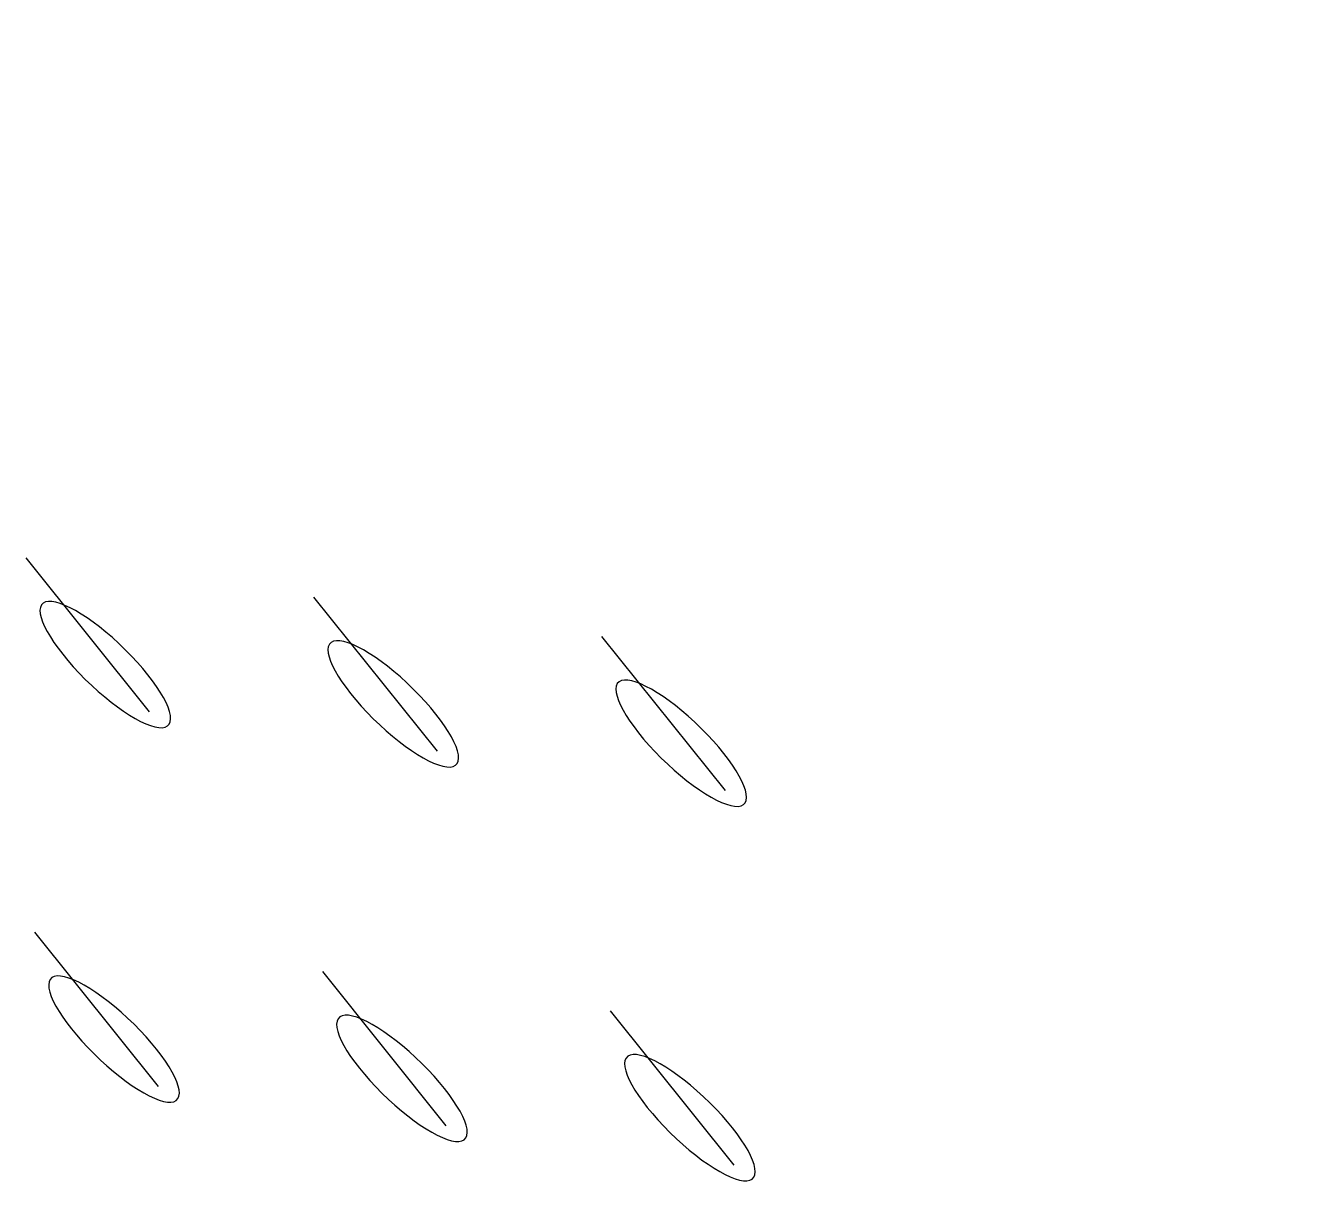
# Model space of a CAD drawing. Header units: inches. Extents: x -39.9 to 46.1, y -44 to 33.7.
import ezdxf

# ---------------------------------------------------------------- set-up
doc = ezdxf.new("R2010")
doc.units = ezdxf.units.IN
doc.layers.add('Inherited', color=7, linetype='Continuous')

# ---------------------------------------------------------------- blocks, each defined once
blk = doc.blocks.new('inner', base_point=(2, 3, 4))
blk.add_line((2, 3, 4), (7, 8, 9))
blk.add_circle((5, 4, 3), 2)
blk = doc.blocks.new('outer', base_point=(3, 1, 2))
at = {"xscale": 2, "yscale": 0.5, "zscale": 1.3, "rotation": 37}
blk.add_blockref('inner', (7, 8, 9), dxfattribs=at)

msp = doc.modelspace()

# ---------------------------------------------------------------- block references
at = {"layer": 'Inherited', "extrusion": (1, 2, 3), "xscale": -1.5, "yscale": 2, "zscale": 0.7, "rotation": 23, "row_count": 2, "column_count": 3, "row_spacing": 30, "column_spacing": 20}
msp.add_blockref('outer', (9, 10, 11), dxfattribs=at)

doc.saveas('drawing.dxf')
